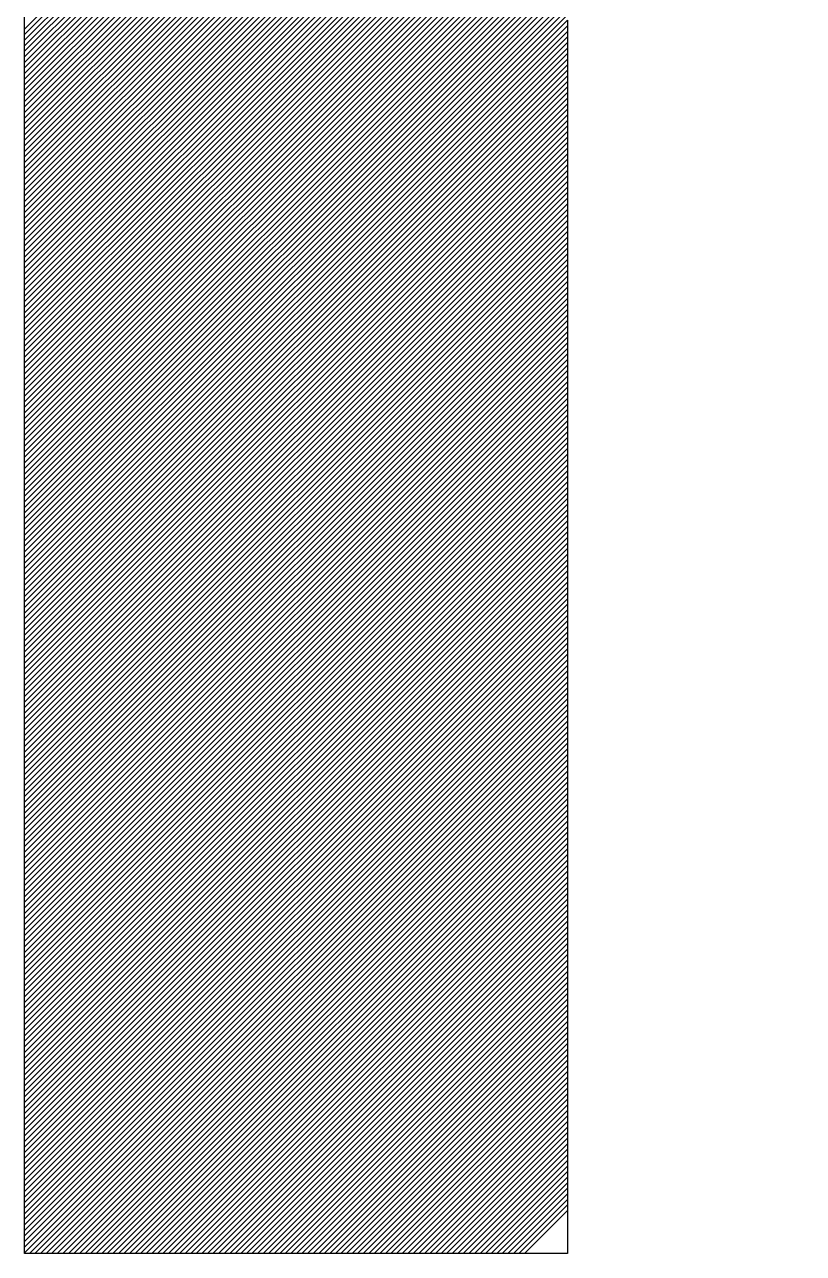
# Model space of a CAD drawing. Extents: x 3196 to 9141, y -1880 to 2325.
# Drawn here: x 8862.04 to 8871.94, y -1204.94 to -1189.31 of the extents above; entities that cross this region are included whole.
import ezdxf

# ---------------------------------------------------------------- set-up
doc = ezdxf.new("R2010")
doc.units = 0
doc.header["$MEASUREMENT"] = 0
doc.layers.add('1', color=1, linetype='CONTINUOUS')
doc.layers.add('10', color=10, linetype='CONTINUOUS')

msp = doc.modelspace()

# ---------------------------------------------------------------- linework, layer by layer
at = {"layer": '1', "linetype": 'Continuous'}
for p, q in [((8862.041618, -1189.370935), (8872.556218, -1178.856385)), ((8862.041618, -1189.441685), (8872.582818, -1178.900485)), ((8862.041618, -1189.512385), (8872.609368, -1178.944635)), ((8862.041618, -1189.583085), (8872.635968, -1178.988785)), ((8862.041618, -1189.653785), (8872.662518, -1179.032885)), ((8862.041618, -1189.724535), (8872.689118, -1179.077035)), ((8862.041618, -1189.795235), (8872.715718, -1179.121185)), ((8862.041618, -1189.865935), (8872.742268, -1179.165285)), ((8862.041618, -1189.936635), (8872.768868, -1179.209435)), ((8862.041618, -1190.007335), (8872.795418, -1179.253585)), ((8862.041618, -1190.078085), (8872.822018, -1179.297685)), ((8862.041618, -1190.148785), (8872.848568, -1179.341835)), ((8862.041618, -1190.219485), (8872.875168, -1179.385935)), ((8862.041618, -1190.290185), (8872.901718, -1179.430085)), ((8862.041618, -1190.360885), (8872.928318, -1179.474235)), ((8862.041618, -1190.431635), (8872.954918, -1179.518335)), ((8862.041618, -1190.502335), (8872.981468, -1179.562485)), ((8862.041618, -1190.573035), (8873.008068, -1179.606635)), ((8862.041618, -1190.643735), (8873.034618, -1179.650735)), ((8862.041618, -1190.714435), (8873.061218, -1179.694885)), ((8862.041618, -1190.785185), (8873.087768, -1179.739035)), ((8862.041618, -1190.855885), (8873.114368, -1179.783135)), ((8862.041618, -1190.926585), (8873.140918, -1179.827285)), ((8862.041618, -1190.997285), (8873.167518, -1179.871435)), ((8862.041618, -1191.068035), (8873.194118, -1179.915535)), ((8862.041618, -1191.138735), (8873.220668, -1179.959685)), ((8862.041618, -1191.209435), (8873.247268, -1180.003835)), ((8862.041618, -1191.280135), (8873.273818, -1180.047935)), ((8862.041618, -1191.350835), (8873.300418, -1180.092085)), ((8862.041618, -1191.421585), (8869.255218, -1184.207985)), ((8862.041618, -1191.492285), (8869.281818, -1184.252085)), ((8862.041618, -1191.562985), (8869.308418, -1184.296185)), ((8862.041618, -1191.633685), (8869.335068, -1184.340285)), ((8862.041618, -1191.704385), (8869.361668, -1184.384385)), ((8862.041618, -1191.775135), (8869.388268, -1184.428485)), ((8862.041618, -1191.845835), (8869.414868, -1184.472585)), ((8862.041618, -1191.916535), (8869.441468, -1184.516685)), ((8862.041618, -1191.987235), (8868.941868, -1185.087035)), ((8862.041618, -1192.057985), (8868.941868, -1185.157735)), ((8862.041618, -1192.128685), (8868.941868, -1185.228435)), ((8862.041618, -1192.199385), (8868.941868, -1185.299135)), ((8862.041618, -1192.270085), (8868.941868, -1185.369885)), ((8862.041618, -1192.340785), (8868.941868, -1185.440585)), ((8862.041618, -1192.411535), (8868.941868, -1185.511285)), ((8862.041618, -1192.482235), (8868.941868, -1185.581985)), ((8862.041618, -1192.552935), (8868.941868, -1185.652685)), ((8862.041618, -1192.623635), (8868.941868, -1185.723435)), ((8862.041618, -1192.694335), (8868.941868, -1185.794135)), ((8862.041618, -1192.765085), (8868.941868, -1185.864835)), ((8862.041618, -1192.835785), (8868.941868, -1185.935535)), ((8862.041618, -1192.906485), (8868.941868, -1186.006285)), ((8862.041618, -1192.977185), (8868.941868, -1186.076985)), ((8862.041618, -1193.047935), (8868.941868, -1186.147685)), ((8862.041618, -1193.118635), (8868.941868, -1186.218385)), ((8862.041618, -1193.189335), (8868.941868, -1186.289085)), ((8862.041618, -1193.260035), (8868.941868, -1186.359835)), ((8862.041618, -1193.330735), (8868.941868, -1186.430535)), ((8862.041618, -1193.401485), (8868.941868, -1186.501235)), ((8862.041618, -1193.472185), (8868.941868, -1186.571935)), ((8862.041618, -1193.542885), (8868.941868, -1186.642635)), ((8862.041618, -1193.613585), (8868.941868, -1186.713385)), ((8862.041618, -1193.684285), (8868.941868, -1186.784085)), ((8862.041618, -1193.755035), (8868.941868, -1186.854785)), ((8862.041618, -1193.825735), (8868.941868, -1186.925485)), ((8862.041618, -1193.896435), (8868.941868, -1186.996235)), ((8862.041618, -1193.967135), (8868.941868, -1187.066935)), ((8862.041618, -1194.037885), (8868.941868, -1187.137635)), ((8862.041618, -1194.108585), (8868.941868, -1187.208335)), ((8862.041618, -1194.179285), (8868.941868, -1187.279035)), ((8862.041618, -1194.249985), (8868.941868, -1187.349785)), ((8862.041618, -1194.320685), (8868.941868, -1187.420485)), ((8862.041618, -1194.391435), (8868.941868, -1187.491185)), ((8862.041618, -1194.462135), (8868.941868, -1187.561885)), ((8862.041618, -1194.532835), (8868.941868, -1187.632585)), ((8862.041618, -1194.603535), (8868.941868, -1187.703335)), ((8862.041618, -1194.674235), (8868.941868, -1187.774035)), ((8862.041618, -1194.744985), (8868.941868, -1187.844735)), ((8862.041618, -1194.815685), (8868.941868, -1187.915435)), ((8862.041618, -1194.886385), (8868.941868, -1187.986185)), ((8862.041618, -1194.957085), (8868.941868, -1188.056885)), ((8862.041618, -1195.027835), (8868.941868, -1188.127585)), ((8862.041618, -1195.098535), (8868.941868, -1188.198285)), ((8862.041618, -1195.169235), (8868.941868, -1188.268985)), ((8862.041618, -1195.239935), (8868.941868, -1188.339735)), ((8862.041618, -1195.310635), (8868.941868, -1188.410435)), ((8862.041618, -1195.381385), (8868.941868, -1188.481135)), ((8862.041618, -1195.452085), (8868.941868, -1188.551835)), ((8862.041618, -1195.522785), (8868.941868, -1188.622535)), ((8862.041618, -1195.593485), (8868.941868, -1188.693285)), ((8862.041618, -1195.664185), (8868.941868, -1188.763985)), ((8862.041618, -1195.734935), (8868.941868, -1188.834685)), ((8862.041618, -1195.805635), (8868.941868, -1188.905385)), ((8862.041618, -1195.876335), (8868.941868, -1188.976135)), ((8862.041618, -1195.947035), (8868.941868, -1189.046835)), ((8862.041618, -1196.017785), (8868.941868, -1189.117535)), ((8862.041618, -1196.088485), (8868.941868, -1189.188235)), ((8862.041618, -1196.159185), (8868.941868, -1189.258935)), ((8862.041618, -1196.229885), (8868.941868, -1189.329685)), ((8862.041618, -1196.300585), (8868.941868, -1189.400385)), ((8862.041618, -1196.371335), (8868.941868, -1189.471085)), ((8862.041618, -1196.442035), (8868.941868, -1189.541785)), ((8862.041618, -1196.512735), (8868.941868, -1189.612485)), ((8862.041618, -1196.583435), (8868.941868, -1189.683235)), ((8862.041618, -1196.654135), (8868.941868, -1189.753935)), ((8862.041618, -1196.724885), (8868.941868, -1189.824635)), ((8862.041618, -1196.795585), (8868.941868, -1189.895335)), ((8862.041618, -1196.866285), (8868.941868, -1189.966085)), ((8862.041618, -1196.936985), (8868.941868, -1190.036785)), ((8862.041618, -1197.007685), (8868.941868, -1190.107485)), ((8862.041618, -1197.078435), (8868.941868, -1190.178185)), ((8862.041618, -1197.149135), (8868.941868, -1190.248885)), ((8862.041618, -1197.219835), (8868.941868, -1190.319635)), ((8862.041618, -1197.290535), (8868.941868, -1190.390335)), ((8862.041618, -1197.361285), (8868.941868, -1190.461035)), ((8862.041618, -1197.431985), (8868.941868, -1190.531735)), ((8862.041618, -1197.502685), (8868.941868, -1190.602435)), ((8862.041618, -1197.573385), (8868.941868, -1190.673185)), ((8862.041618, -1197.644085), (8868.941868, -1190.743885)), ((8862.041618, -1197.714835), (8868.941868, -1190.814585)), ((8862.041618, -1197.785535), (8868.941868, -1190.885285)), ((8862.041618, -1197.856235), (8868.941868, -1190.956035)), ((8862.041618, -1197.926935), (8868.941868, -1191.026735)), ((8862.041618, -1197.997635), (8868.941868, -1191.097435)), ((8862.041618, -1198.068385), (8868.941868, -1191.168135)), ((8862.041618, -1198.139085), (8868.941868, -1191.238835)), ((8862.041618, -1198.209785), (8868.941868, -1191.309585)), ((8862.041618, -1198.280485), (8868.941868, -1191.380285)), ((8862.041618, -1198.351235), (8868.941868, -1191.450985)), ((8862.041618, -1198.421935), (8868.941868, -1191.521685)), ((8862.041618, -1198.492635), (8868.941868, -1191.592385)), ((8862.041618, -1198.563335), (8868.941868, -1191.663135)), ((8862.041618, -1198.634035), (8868.941868, -1191.733835)), ((8862.041618, -1198.704785), (8868.941868, -1191.804535)), ((8862.041618, -1198.775485), (8868.941868, -1191.875235)), ((8862.041618, -1198.846185), (8868.941868, -1191.945935)), ((8862.041618, -1198.916885), (8868.941868, -1192.016685)), ((8862.041618, -1198.987585), (8868.941868, -1192.087385)), ((8862.041618, -1199.058335), (8868.941868, -1192.158085)), ((8862.041618, -1199.129035), (8868.941868, -1192.228785)), ((8862.041618, -1199.199735), (8868.941868, -1192.299535)), ((8862.041618, -1199.270435), (8868.941868, -1192.370235)), ((8862.041618, -1199.341185), (8868.941868, -1192.440935)), ((8862.041618, -1199.411885), (8868.941868, -1192.511635)), ((8862.041618, -1199.482585), (8868.941868, -1192.582335)), ((8862.041618, -1199.553285), (8868.941868, -1192.653085)), ((8862.041618, -1199.623985), (8868.941868, -1192.723785)), ((8862.041618, -1199.694735), (8868.941868, -1192.794485)), ((8862.041618, -1199.765435), (8868.941868, -1192.865185)), ((8862.041618, -1199.836135), (8868.941868, -1192.935885)), ((8862.041618, -1199.906835), (8868.941868, -1193.006635)), ((8862.041618, -1199.977535), (8868.941868, -1193.077335)), ((8862.041618, -1200.048285), (8868.941868, -1193.148035)), ((8862.041618, -1200.118985), (8868.941868, -1193.218735)), ((8862.041618, -1200.189685), (8868.941868, -1193.289485)), ((8862.041618, -1200.260385), (8868.941868, -1193.360185)), ((8862.041618, -1200.331135), (8868.941868, -1193.430885)), ((8862.041618, -1200.401835), (8868.941868, -1193.501585)), ((8862.041618, -1200.472535), (8868.941868, -1193.572285)), ((8862.041618, -1200.543235), (8868.941868, -1193.643035)), ((8862.041618, -1200.613935), (8868.941868, -1193.713735)), ((8862.041618, -1200.684685), (8868.941868, -1193.784435)), ((8862.041618, -1200.755385), (8868.941868, -1193.855135)), ((8862.041618, -1200.826085), (8868.941868, -1193.925835)), ((8862.041618, -1200.896785), (8868.941868, -1193.996585)), ((8862.041618, -1200.967485), (8868.941868, -1194.067285)), ((8862.041618, -1201.038235), (8868.941868, -1194.137985)), ((8862.041618, -1201.108935), (8868.941868, -1194.208685)), ((8862.041618, -1201.179635), (8868.941868, -1194.279435)), ((8862.041618, -1201.250335), (8868.941868, -1194.350135)), ((8862.041618, -1201.321085), (8868.941868, -1194.420835)), ((8862.041618, -1201.391785), (8868.941868, -1194.491535)), ((8862.041618, -1201.462485), (8868.941868, -1194.562235)), ((8862.041618, -1201.533185), (8868.941868, -1194.632985)), ((8862.041618, -1201.603885), (8868.941868, -1194.703685)), ((8862.041618, -1201.674635), (8868.941868, -1194.774385)), ((8862.041618, -1201.745335), (8868.941868, -1194.845085)), ((8862.041618, -1201.816035), (8868.941868, -1194.915785)), ((8862.041618, -1201.886735), (8868.941868, -1194.986535)), ((8862.041618, -1201.957435), (8868.941868, -1195.057235)), ((8862.041618, -1202.028185), (8868.941868, -1195.127935)), ((8862.041618, -1202.098885), (8868.941868, -1195.198635)), ((8862.041618, -1202.169585), (8868.941868, -1195.269385)), ((8862.041618, -1202.240285), (8868.941868, -1195.340085)), ((8862.041618, -1202.311035), (8868.941868, -1195.410785)), ((8862.041618, -1202.381735), (8868.941868, -1195.481485)), ((8862.041618, -1202.452435), (8868.941868, -1195.552185)), ((8862.041618, -1202.523135), (8868.941868, -1195.622935)), ((8862.041618, -1202.593835), (8868.941868, -1195.693635)), ((8862.041618, -1202.664585), (8868.941868, -1195.764335)), ((8862.041618, -1202.735285), (8868.941868, -1195.835035)), ((8862.041618, -1202.805985), (8868.941868, -1195.905735)), ((8862.041618, -1202.876685), (8868.941868, -1195.976485)), ((8862.041618, -1202.947385), (8868.941868, -1196.047185)), ((8862.041618, -1203.018135), (8868.941868, -1196.117885)), ((8862.041618, -1203.088835), (8868.941868, -1196.188585)), ((8862.041618, -1203.159535), (8868.941868, -1196.259335)), ((8862.041618, -1203.230235), (8868.941868, -1196.330035)), ((8862.041618, -1203.300985), (8868.941868, -1196.400735)), ((8862.041618, -1203.371685), (8868.941868, -1196.471435)), ((8862.041618, -1203.442385), (8868.941868, -1196.542135)), ((8862.041618, -1203.513085), (8868.941868, -1196.612885)), ((8862.041618, -1203.583785), (8868.941868, -1196.683585)), ((8862.041618, -1203.654535), (8868.941868, -1196.754285)), ((8862.041618, -1203.725235), (8868.941868, -1196.824985)), ((8862.041618, -1203.795935), (8868.941868, -1196.895685)), ((8862.041618, -1203.866635), (8868.941868, -1196.966435)), ((8862.041618, -1203.937335), (8868.941868, -1197.037135)), ((8862.041618, -1204.008085), (8868.941868, -1197.107835)), ((8862.041618, -1204.078785), (8868.941868, -1197.178535)), ((8862.041618, -1204.149485), (8868.941868, -1197.249285)), ((8862.041618, -1204.220185), (8868.941868, -1197.319985)), ((8862.041618, -1204.290885), (8868.941868, -1197.390685)), ((8862.041618, -1204.361635), (8868.941868, -1197.461385)), ((8862.041618, -1204.432335), (8868.941868, -1197.532085)), ((8862.041618, -1204.503035), (8868.941868, -1197.602835)), ((8862.041618, -1204.573735), (8868.941868, -1197.673535)), ((8862.041618, -1204.644485), (8868.941868, -1197.744235)), ((8862.041618, -1204.715185), (8868.941868, -1197.814935)), ((8862.041618, -1204.785885), (8868.941868, -1197.885635)), ((8862.041618, -1204.856585), (8868.941868, -1197.956385)), ((8862.041618, -1204.927285), (8868.941868, -1198.027085)), ((8862.102918, -1204.936735), (8868.941868, -1198.097785)), ((8862.173618, -1204.936735), (8868.941868, -1198.168485)), ((8862.244318, -1204.936735), (8868.941868, -1198.239185)), ((8862.315018, -1204.936735), (8868.941868, -1198.309935)), ((8862.385768, -1204.936735), (8868.941868, -1198.380635)), ((8862.456468, -1204.936735), (8868.941868, -1198.451335)), ((8862.527168, -1204.936735), (8868.941868, -1198.522035)), ((8862.597868, -1204.936735), (8868.941868, -1198.592785)), ((8862.668568, -1204.936735), (8868.941868, -1198.663485)), ((8862.739318, -1204.936735), (8868.941868, -1198.734185)), ((8862.810018, -1204.936735), (8868.941868, -1198.804885)), ((8862.880718, -1204.936735), (8868.941868, -1198.875585)), ((8862.951418, -1204.936735), (8868.941868, -1198.946335)), ((8863.022118, -1204.936735), (8868.941868, -1199.017035)), ((8863.092868, -1204.936735), (8868.941868, -1199.087735)), ((8863.163568, -1204.936735), (8868.941868, -1199.158435)), ((8863.234268, -1204.936735), (8868.941868, -1199.229135)), ((8863.304968, -1204.936735), (8868.941868, -1199.299885)), ((8863.375668, -1204.936735), (8868.941868, -1199.370585)), ((8863.446418, -1204.936735), (8868.941868, -1199.441285)), ((8863.517118, -1204.936735), (8868.941868, -1199.511985)), ((8863.587818, -1204.936735), (8868.941868, -1199.582735)), ((8863.658518, -1204.936735), (8868.941868, -1199.653435)), ((8863.729268, -1204.936735), (8868.941868, -1199.724135)), ((8863.799968, -1204.936735), (8868.941868, -1199.794835)), ((8863.870668, -1204.936735), (8868.941868, -1199.865535)), ((8863.941368, -1204.936735), (8868.941868, -1199.936285)), ((8864.012068, -1204.936735), (8868.941868, -1200.006985)), ((8864.082818, -1204.936735), (8868.941868, -1200.077685)), ((8864.153518, -1204.936735), (8868.941868, -1200.148385)), ((8864.224218, -1204.936735), (8868.941868, -1200.219085)), ((8864.294918, -1204.936735), (8868.941868, -1200.289835)), ((8864.365618, -1204.936735), (8868.941868, -1200.360535)), ((8864.436368, -1204.936735), (8868.941868, -1200.431235)), ((8864.507068, -1204.936735), (8868.941868, -1200.501935)), ((8864.577768, -1204.936735), (8868.941868, -1200.572685)), ((8864.648468, -1204.936735), (8868.941868, -1200.643385)), ((8864.719218, -1204.936735), (8868.941868, -1200.714085)), ((8864.789918, -1204.936735), (8868.941868, -1200.784785)), ((8864.860618, -1204.936735), (8868.941868, -1200.855485)), ((8864.931318, -1204.936735), (8868.941868, -1200.926235)), ((8865.002018, -1204.936735), (8868.941868, -1200.996935)), ((8865.072768, -1204.936735), (8868.941868, -1201.067635)), ((8865.143468, -1204.936735), (8868.941868, -1201.138335)), ((8865.214168, -1204.936735), (8868.941868, -1201.209035)), ((8865.284868, -1204.936735), (8868.941868, -1201.279785)), ((8865.355568, -1204.936735), (8868.941868, -1201.350485)), ((8865.426318, -1204.936735), (8868.941868, -1201.421185)), ((8865.497018, -1204.936735), (8868.941868, -1201.491885)), ((8865.567718, -1204.936735), (8868.941868, -1201.562635)), ((8865.638418, -1204.936735), (8868.941868, -1201.633335)), ((8865.709168, -1204.936735), (8868.941868, -1201.704035)), ((8865.779868, -1204.936735), (8868.941868, -1201.774735)), ((8865.850568, -1204.936735), (8868.941868, -1201.845435)), ((8865.921268, -1204.936735), (8868.941868, -1201.916185)), ((8865.991968, -1204.936735), (8868.941868, -1201.986885)), ((8866.062718, -1204.936735), (8868.941868, -1202.057585)), ((8866.133418, -1204.936735), (8868.941868, -1202.128285)), ((8866.204118, -1204.936735), (8868.941868, -1202.198985)), ((8866.274818, -1204.936735), (8868.941868, -1202.269735)), ((8866.345518, -1204.936735), (8868.941868, -1202.340435)), ((8866.416268, -1204.936735), (8868.941868, -1202.411135)), ((8866.486968, -1204.936735), (8868.941868, -1202.481835)), ((8866.557668, -1204.936735), (8868.941868, -1202.552585)), ((8866.628368, -1204.936735), (8868.941868, -1202.623285)), ((8866.699118, -1204.936735), (8868.941868, -1202.693985)), ((8866.769818, -1204.936735), (8868.941868, -1202.764685)), ((8866.840518, -1204.936735), (8868.941868, -1202.835385)), ((8866.911218, -1204.936735), (8868.941868, -1202.906135)), ((8866.981918, -1204.936735), (8868.941868, -1202.976835)), ((8867.052668, -1204.936735), (8868.941868, -1203.047535)), ((8867.123368, -1204.936735), (8868.941868, -1203.118235)), ((8867.194068, -1204.936735), (8868.941868, -1203.188935)), ((8867.264768, -1204.936735), (8868.941868, -1203.259685)), ((8867.335468, -1204.936735), (8868.941868, -1203.330385)), ((8867.406218, -1204.936735), (8868.941868, -1203.401085)), ((8867.476918, -1204.936735), (8868.941868, -1203.471785)), ((8867.547618, -1204.936735), (8868.941868, -1203.542535)), ((8867.618318, -1204.936735), (8868.941868, -1203.613235)), ((8867.689068, -1204.936735), (8868.941868, -1203.683935)), ((8867.759768, -1204.936735), (8868.941868, -1203.754635)), ((8867.830468, -1204.936735), (8868.941868, -1203.825335)), ((8867.901168, -1204.936735), (8868.941868, -1203.896085)), ((8867.971868, -1204.936735), (8868.941868, -1203.966785)), ((8868.042618, -1204.936735), (8868.941868, -1204.037485)), ((8868.113318, -1204.936735), (8868.941868, -1204.108185)), ((8868.184018, -1204.936735), (8868.941868, -1204.178885)), ((8868.254718, -1204.936735), (8868.941868, -1204.249635)), ((8868.325418, -1204.936735), (8868.941868, -1204.320335)), ((8868.396168, -1204.936735), (8868.941868, -1204.391035))]:
    msp.add_line(p, q, dxfattribs=at)
at = {"layer": '10', "linetype": 'Continuous'}
for points in [[(8868.941868, -1204.936735), (8868.936818, -1204.936735), (8868.931818, -1204.936735), (8868.921768, -1204.936735), (8868.911718, -1204.936735), (8868.896668, -1204.936735), (8868.881618, -1204.936735), (8868.861518, -1204.936735), (8868.841418, -1204.936735), (8868.821318, -1204.936735), (8868.796218, -1204.936735), (8868.771118, -1204.936735), (8868.740968, -1204.936735), (8868.710868, -1204.936735), (8868.680718, -1204.936735), (8868.645568, -1204.936735), (8868.605368, -1204.936735), (8868.570218, -1204.936735), (8868.530068, -1204.936735), (8868.489868, -1204.936735), (8868.444668, -1204.936735), (8868.399468, -1204.936735), (8868.354268, -1204.936735), (8868.304068, -1204.936735), (8868.253868, -1204.936735), (8868.203618, -1204.936735), (8868.148368, -1204.936735), (8868.093168, -1204.936735), (8868.037918, -1204.936735), (8867.982668, -1204.936735), (8867.922418, -1204.936735), (8867.862118, -1204.936735), (8867.801868, -1204.936735), (8867.736568, -1204.936735), (8867.671318, -1204.936735), (8867.611018, -1204.936735), (8867.540718, -1204.936735), (8867.475418, -1204.936735), (8867.405118, -1204.936735), (8867.339868, -1204.936735), (8867.269518, -1204.936735), (8867.199218, -1204.936735), (8867.123918, -1204.936735), (8867.053568, -1204.936735), (8866.978268, -1204.936735), (8866.902918, -1204.936735), (8866.832618, -1204.936735), (8866.757318, -1204.936735), (8866.676918, -1204.936735), (8866.601618, -1204.936735), (8866.526268, -1204.936735), (8866.445918, -1204.936735), (8866.370618, -1204.936735), (8866.290268, -1204.936735), (8866.209918, -1204.936735), (8866.129568, -1204.936735), (8866.049168, -1204.936735), (8865.968818, -1204.936735), (8865.888468, -1204.936735), (8865.808118, -1204.936735), (8865.727768, -1204.936735), (8865.647418, -1204.936735), (8865.567068, -1204.936735), (8865.486718, -1204.936735), (8865.406368, -1204.936735), (8865.326018, -1204.936735), (8865.245668, -1204.936735), (8865.165318, -1204.936735), (8865.084968, -1204.936735), (8865.004618, -1204.936735), (8864.924268, -1204.936735), (8864.843918, -1204.936735), (8864.763568, -1204.936735), (8864.683218, -1204.936735), (8864.602868, -1204.936735), (8864.527518, -1204.936735), (8864.447168, -1204.936735), (8864.371868, -1204.936735), (8864.296518, -1204.936735), (8864.221168, -1204.936735), (8864.145868, -1204.936735), (8864.070518, -1204.936735), (8863.995218, -1204.936735), (8863.919868, -1204.936735), (8863.849568, -1204.936735), (8863.774218, -1204.936735), (8863.703918, -1204.936735), (8863.633618, -1204.936735), (8863.568318, -1204.936735), (8863.498018, -1204.936735), (8863.432718, -1204.936735), (8863.367468, -1204.936735), (8863.302168, -1204.936735), (8863.236868, -1204.936735), (8863.176618, -1204.936735), (8863.111318, -1204.936735), (8863.056068, -1204.936735), (8862.995818, -1204.936735), (8862.935568, -1204.936735), (8862.880318, -1204.936735), (8862.825068, -1204.936735), (8862.774868, -1204.936735), (8862.724618, -1204.936735), (8862.674418, -1204.936735), (8862.624168, -1204.936735), (8862.578968, -1204.936735), (8862.533768, -1204.936735), (8862.488618, -1204.936735), (8862.448418, -1204.936735), (8862.408218, -1204.936735), (8862.368068, -1204.936735), (8862.332918, -1204.936735), (8862.297768, -1204.936735), (8862.267618, -1204.936735), (8862.237518, -1204.936735), (8862.207368, -1204.936735), (8862.182268, -1204.936735), (8862.157118, -1204.936735), (8862.137068, -1204.936735), (8862.116968, -1204.936735), (8862.096868, -1204.936735), (8862.081818, -1204.936735), (8862.066768, -1204.936735), (8862.056718, -1204.936735), (8862.051668, -1204.936735), (8862.041618, -1204.936735), (8862.041618, -1204.926685), (8862.041618, -1204.911635), (8862.041618, -1204.881535), (8862.041618, -1204.841335), (8862.041618, -1204.791135), (8862.041618, -1204.730835), (8862.041618, -1204.655535), (8862.041618, -1204.575185), (8862.041618, -1204.484785), (8862.041618, -1204.379335), (8862.041618, -1204.268835), (8862.041618, -1204.148285), (8862.041618, -1204.017735), (8862.041618, -1203.877135), (8862.041618, -1203.726435), (8862.041618, -1203.570785), (8862.041618, -1203.405035), (8862.041618, -1203.229285), (8862.041618, -1203.048485), (8862.041618, -1202.857635), (8862.041618, -1202.656785), (8862.041618, -1202.450885), (8862.041618, -1202.234935), (8862.041618, -1202.013935), (8862.041618, -1201.787935), (8862.041618, -1201.551935), (8862.041618, -1201.310885), (8862.041618, -1201.059785), (8862.041618, -1200.803635), (8862.041618, -1200.542485), (8862.041618, -1200.276335), (8862.041618, -1200.000135), (8862.041618, -1199.723935), (8862.041618, -1199.437685), (8862.041618, -1199.146385), (8862.041618, -1198.850085), (8862.041618, -1198.548785), (8862.041618, -1198.242435), (8862.041618, -1197.936085), (8862.041618, -1197.619685), (8862.041618, -1197.303335), (8862.041618, -1196.976885), (8862.041618, -1196.650435), (8862.041618, -1196.318985), (8862.041618, -1195.987535), (8862.041618, -1195.651085), (8862.041618, -1195.309585), (8862.041618, -1194.963085), (8862.041618, -1194.616535), (8862.041618, -1194.270035), (8862.041618, -1193.913485), (8862.041618, -1193.561935), (8862.041618, -1193.205385), (8862.041618, -1192.848785), (8862.041618, -1192.487235), (8862.041618, -1192.125635), (8862.041618, -1191.764035), (8862.041618, -1191.397435), (8862.041618, -1191.030835), (8862.041618, -1190.664235), (8862.041618, -1190.297635), (8862.041618, -1189.931035), (8862.041618, -1189.564435), (8862.041618, -1189.197785)], [(8868.941868, -1189.258085), (8868.941868, -1189.479035), (8868.941868, -1189.705035), (8868.941868, -1189.936035), (8868.941868, -1190.167035), (8868.941868, -1190.398085), (8868.941868, -1190.634085), (8868.941868, -1190.870135), (8868.941868, -1191.106185), (8868.941868, -1191.347235), (8868.941868, -1191.588285), (8868.941868, -1191.829335), (8868.941868, -1192.075435), (8868.941868, -1192.316485), (8868.941868, -1192.562535), (8868.941868, -1192.808635), (8868.941868, -1193.059735), (8868.941868, -1193.305785), (8868.941868, -1193.551885), (8868.941868, -1193.802985), (8868.941868, -1194.049035), (8868.941868, -1194.300135), (8868.941868, -1194.551235), (8868.941868, -1194.797335), (8868.941868, -1195.048435), (8868.941868, -1195.294535), (8868.941868, -1195.545635), (8868.941868, -1195.791685), (8868.941868, -1196.037785), (8868.941868, -1196.283835), (8868.941868, -1196.529935), (8868.941868, -1196.770985), (8868.941868, -1197.017035), (8868.941868, -1197.258135), (8868.941868, -1197.494135), (8868.941868, -1197.735185), (8868.941868, -1197.971235), (8868.941868, -1198.202235), (8868.941868, -1198.438285), (8868.941868, -1198.669285), (8868.941868, -1198.895285), (8868.941868, -1199.121285), (8868.941868, -1199.347285), (8868.941868, -1199.568235), (8868.941868, -1199.784185), (8868.941868, -1200.000135), (8868.941868, -1200.216085), (8868.941868, -1200.421985), (8868.941868, -1200.627885), (8868.941868, -1200.833785), (8868.941868, -1201.034635), (8868.941868, -1201.230535), (8868.941868, -1201.421335), (8868.941868, -1201.612185), (8868.941868, -1201.797985), (8868.941868, -1201.978785), (8868.941868, -1202.154585), (8868.941868, -1202.325335), (8868.941868, -1202.496085), (8868.941868, -1202.656785), (8868.941868, -1202.817485), (8868.941868, -1202.973135), (8868.941868, -1203.123835), (8868.941868, -1203.264435), (8868.941868, -1203.405035), (8868.941868, -1203.540635), (8868.941868, -1203.666185), (8868.941868, -1203.791735), (8868.941868, -1203.907235), (8868.941868, -1204.022735), (8868.941868, -1204.128235), (8868.941868, -1204.228635), (8868.941868, -1204.319035), (8868.941868, -1204.409435), (8868.941868, -1204.489785), (8868.941868, -1204.565135), (8868.941868, -1204.635435), (8868.941868, -1204.695685), (8868.941868, -1204.750935), (8868.941868, -1204.801135), (8868.941868, -1204.841335), (8868.941868, -1204.876485), (8868.941868, -1204.901585), (8868.941868, -1204.921685), (8868.941868, -1204.931735), (8868.941868, -1204.936735)]]:
    msp.add_lwpolyline(points, dxfattribs=at)

doc.saveas('drawing.dxf')
